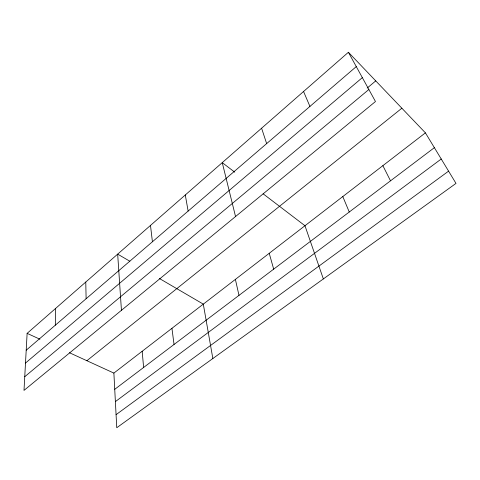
<?xml version="1.0" encoding="UTF-8"?>
<svg xmlns="http://www.w3.org/2000/svg" width="480" height="480" viewBox="0 0 480 480"><rect width="100%" height="100%" fill="white"/><g stroke="black" fill="none" stroke-linecap="round" stroke-linejoin="round"><path stroke-width="0.72" d="M55.308 325.2L55.632 308.412M27.126 333.354L24 390.396L375.474 101.532L348.402 52.272L27.126 333.354L39.918 339.216M26.202 350.214L356.274 66.6M25.5 363.048L362.34 77.628M367.164 88.08L375.75 80.892M24.75 376.704L368.862 89.496M86.88 360.72L401.862 108.222M425.406 132.858L456 183.396L116.76 427.728L113.88 373.086L425.406 132.858L348.402 52.272M114.732 389.31L434.37 147.666M115.386 401.61L441.234 159.006M116.07 414.666L448.584 171.144M69.48 352.752L113.88 373.086M129.822 261.228L117.672 254.13L121.44 310.314M159.354 278.466L203.298 304.128L212.85 358.524M234.762 172.182L222.252 162.642L235.542 216.54M263.136 193.818L304.974 225.726L323.352 278.934M382.866 165.66L390.516 180.822M303.552 91.506L309.936 106.416M342.792 196.566L349.26 212.004M261.594 128.22L266.652 143.61M269.226 253.296L273.684 269.142M235.386 279.39L238.986 295.374M185.286 194.982L188.136 211.074M171.936 328.314L174.042 344.472M150.486 225.42L152.418 241.764M142.17 351.27L143.622 367.47M85.77 282.042L86.118 298.728"/></g></svg>
